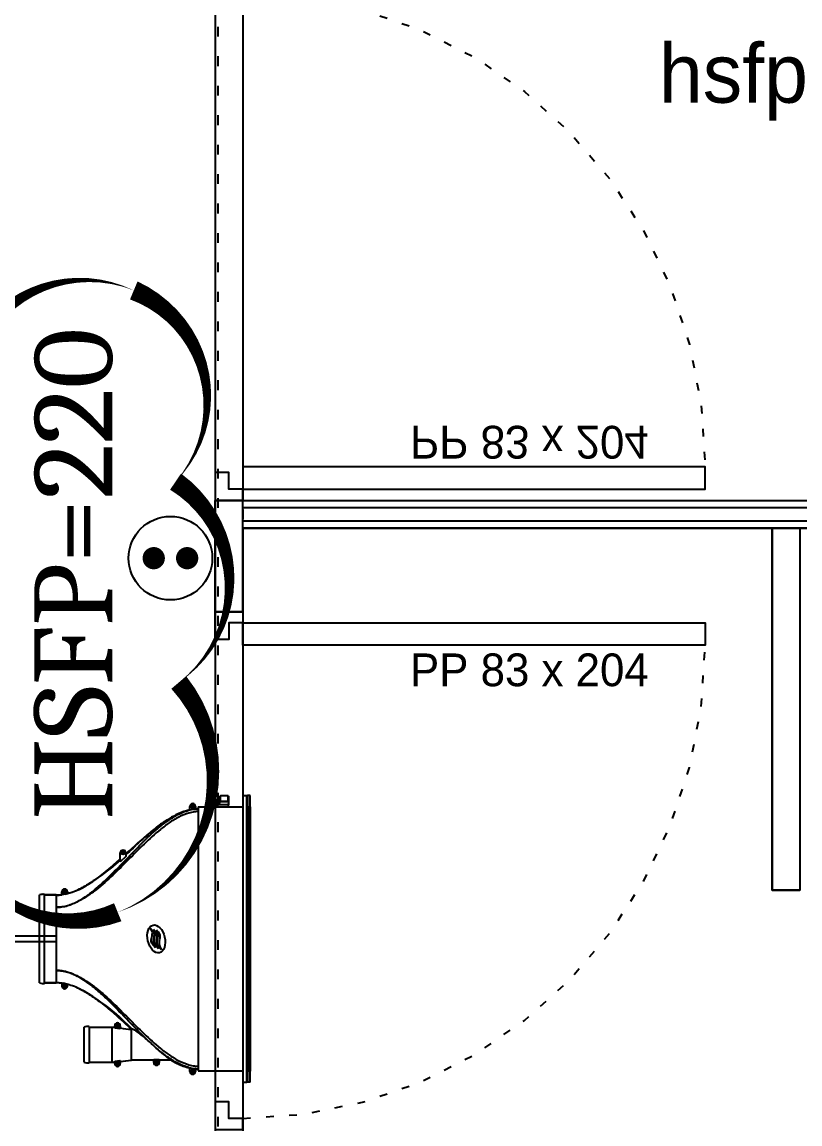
# Model space of a CAD drawing. Header units: centimetres. Extents: x 2648 to 12729, y 1890 to 6224.
# Drawn here: x 5892.3 to 6031.9, y 3929.4 to 4127.3 of the extents above; entities that cross this region are included whole.
import ezdxf

# ---------------------------------------------------------------- set-up
doc = ezdxf.new("R2010")
doc.units = ezdxf.units.CM
doc.linetypes.add('Style de ligne -18', pattern=[0.164042, 0.054681, -0.109361])
doc.linetypes.add('Style de ligne -5', pattern=[0.20828, 0.069425, -0.138855])
for name, color, linetype in [('B aménagement intérieur', 252, 'Continuous'), ('B Faux plafonds', 9, 'Continuous'), ('B Général', 252, 'Continuous'), ('C ANNOTATIONS-prestations', 252, 'Continuous'), ('D SURFACES-shab', 252, 'Continuous'), ('F REMPLISSAGE-vert clair', 252, 'Continuous'), ('F REMPLISSAGE-vert foncé', 252, 'Continuous'), ('prlm-MOD', 64, 'Continuous')]:
    doc.layers.add(name, color=color, linetype=linetype)
doc.layers.add('prlm-CHAUFF', color=4, linetype='Continuous', lineweight=25)
doc.layers.add('prlm-ELEC-CFO', color=10, linetype='Continuous', lineweight=25)
doc.styles.add('Eurostile', font='Eurosti.TTF')
doc.styles.add('prlm-mod', font='cambriaz.ttf', dxfattribs={"height": 18})

# ---------------------------------------------------------------- blocks, each defined once
blk = doc.blocks.new('xi.PC')
at = {"color": 0, "lineweight": 5}
blk.add_wipeout([(-7.5, -7.5), (7.5, -7.5), (7.5, 7.5), (-7.5, 7.5)], dxfattribs=at).dxf.layer = 'prlm-ELEC-CFO'
at = {"layer": 'prlm-ELEC-CFO', "color": 0, "linetype": 'ByBlock', "lineweight": 5, "const_width": 2}
for points in [[(-4, 0, 1), (-2, 0, 1)], [(2, 0, 1), (4, 0, 1)]]:
    blk.add_lwpolyline(points, format="xyb", close=True, dxfattribs=at)
at = {"layer": 'prlm-ELEC-CFO', "color": 0, "linetype": 'ByBlock', "lineweight": -2}
blk.add_circle((0, 0), 7.5, dxfattribs=at)
blk = doc.blocks.new('A 80.PP 80')
at = {"layer": 'B Général', "flags": 128}
blk.add_lwpolyline([(-43, 2.5), (-43, 85.5), (-39, 85.5), (-39, 2.5)], close=True, dxfattribs=at)
at = {"layer": 'B Général', "linetype": 'Style de ligne -18', "ltscale": 25.4, "flags": 128}
blk.add_lwpolyline([(46, 2.5), (45.27, 13.33), (43.1, 23.98), (39.53, 34.26), (34.61, 44), (28.44, 53.03), (21.1, 61.19), (12.74, 68.35), (3.5, 74.38), (-6.47, 79.18), (-17, 82.67), (-27.91, 84.79), (-39, 85.5)], dxfattribs=at)
at = {"layer": 'B Général', "linetype": 'Continuous', "flags": 128}
for points in [[(-45, 2.5), (-43, 2.5), (-43, 0), (-40, 0), (-40, -2.5), (-45, -2.5)], [(48, 2.5), (46, 2.5), (46, 0), (43, 0), (43, -2.5), (48, -2.5), (48, -2.5), (48, -2.5), (48, 1.79), (48, 1.79)]]:
    blk.add_lwpolyline(points, close=True, dxfattribs=at)
at = {"layer": 'C ANNOTATIONS-prestations', "insert": (-37.5, 32.5), "char_height": 5.8825, "attachment_point": 1, "rotation": 90, "line_spacing_factor": 0.894142, "style": 'Eurostile'}
blk.add_mtext('PP 83 x 204', dxfattribs=at)

msp = doc.modelspace()

# ---------------------------------------------------------------- linework, layer by layer
at = {"layer": 'B aménagement intérieur', "linetype": 'Continuous'}
for p, q in [((5931.888, 4041.389), (6146.365, 4041.389)), ((5931.888, 4036.389), (6026.888, 4036.389)), ((6026.888, 4036.389), (6026.888, 3971.389)), ((6026.888, 4036.389), (6026.888, 3971.389)), ((6031.888, 4036.389), (6026.888, 4036.389)), ((6031.888, 4036.389), (6031.888, 3971.389)), ((6031.888, 4036.389), (6031.888, 3971.389)), ((6026.888, 3971.389), (6031.888, 3971.389))]:
    msp.add_line(p, q, dxfattribs=at)
at = {"layer": 'B Faux plafonds', "linetype": 'Style de ligne -5', "ltscale": 25.4, "flags": 128}
for points in [[(6191.888, 4282.333), (5931.888, 4282.333), (5931.888, 3921.389), (5629.965, 3921.389), (5629.965, 3551.389), (6191.888, 3551.389), (6191.888, 4036.393), (6136.955, 4036.385), (6136.955, 4127.369), (6191.888, 4127.378)], [(5818.965, 4134.389), (5927.388, 4134.389), (5927.388, 3926.318), (5818.965, 3926.318)]]:
    msp.add_lwpolyline(points, close=True, dxfattribs=at)
at = {"layer": 'B Général', "linetype": 'Continuous'}
for p, q in [((5926.888, 4021.389), (5926.888, 4041.389)), ((5931.888, 4041.389), (5926.888, 4041.389)), ((5926.888, 4021.389), (5926.888, 4041.389)), ((5931.888, 4021.389), (5931.888, 4041.389)), ((5931.888, 4021.389), (5931.888, 4036.389)), ((5931.888, 4021.389), (5926.888, 4021.389))]:
    msp.add_line(p, q, dxfattribs=at)
at = {"layer": 'D SURFACES-shab', "flags": 128}
for points in [[(6136.952, 4127.425), (6191.888, 4127.378), (6191.888, 4282.389), (5931.888, 4282.389), (5931.888, 4041.365), (6136.952, 4041.413)], [(5818.965, 4016.192), (5821.888, 4016.262), (5821.888, 4134.389), (5926.888, 4134.389), (5926.888, 3926.389), (5818.965, 3926.318)], [(5931.888, 3551.389), (6191.888, 3551.389), (6191.888, 4036.389), (6031.888, 4036.389), (6031.888, 3971.389), (6026.888, 3971.389), (6026.888, 4036.389), (5931.888, 4036.389)]]:
    msp.add_lwpolyline(points, close=True, dxfattribs=at)
at = {"layer": 'F REMPLISSAGE-vert clair'}
for p, q in [((5931.888, 4040.089), (6146.365, 4040.089)), ((5931.888, 4037.689), (6146.365, 4037.689))]:
    msp.add_line(p, q, dxfattribs=at)
at = {"layer": 'F REMPLISSAGE-vert foncé', "linetype": 'Continuous'}
for p, q in [((5931.888, 4041.389), (6146.365, 4041.389)), ((5931.888, 4036.389), (6146.365, 4036.389))]:
    msp.add_line(p, q, dxfattribs=at)
at = {"layer": 'F REMPLISSAGE-vert foncé'}
for p, q in [((5931.888, 4040.089), (6146.365, 4040.089)), ((5931.888, 4037.689), (6146.365, 4037.689))]:
    msp.add_line(p, q, dxfattribs=at)
at = {"layer": 'prlm-CHAUFF', "ltscale": 50}
for p, q in [((5927.417, 3987.662), (5927.428, 3987.679)), ((5927.428, 3987.679), (5927.646, 3988.016)), ((5927.428, 3987.679), (5927.465, 3987.64)), ((5927.635, 3987.902), (5927.465, 3987.64)), ((5929.238, 3988.33), (5927.875, 3988.33)), ((5929.238, 3987.337), (5929.238, 3988.33)), ((5929.238, 3988.33), (5929.286, 3988.287)), ((5929.286, 3988.287), (5929.288, 3988.285)), ((5929.288, 3988.285), (5929.288, 3987.259)), ((5929.378, 3988.175), (5929.288, 3988.265)), ((5929.378, 3988.131), (5929.288, 3988.221)), ((5929.378, 3988.067), (5929.288, 3988.157)), ((5929.378, 3987.981), (5929.288, 3988.071)), ((5929.378, 3987.876), (5929.288, 3987.966)), ((5929.378, 3987.751), (5929.288, 3987.841)), ((5929.378, 3987.605), (5929.288, 3987.695)), ((5929.305, 3987.678), (5929.378, 3987.751)), ((5929.315, 3987.813), (5929.378, 3987.876)), ((5929.325, 3987.929), (5929.378, 3987.981)), ((5929.335, 3988.024), (5929.378, 3988.067)), ((5929.378, 3987.673), (5929.34, 3987.712)), ((5929.378, 3987.912), (5929.343, 3987.947)), ((5929.344, 3987.639), (5929.378, 3987.673)), ((5929.346, 3988.099), (5929.378, 3988.131)), ((5929.356, 3988.153), (5929.378, 3988.175)), ((5929.36, 3987.894), (5929.378, 3987.912)), ((5931.888, 3988.372), (5932.62, 3988.372)), ((5931.888, 3988.372), (5931.888, 3936.872)), ((5932.62, 3936.872), (5932.62, 3988.372)), ((5932.62, 3988.372), (5932.698, 3988.372)), ((5933.188, 3988.372), (5932.698, 3988.372)), ((5932.698, 3988.372), (5932.698, 3936.872)), ((5933.188, 3936.872), (5933.188, 3988.372)), ((5922.388, 3985.809), (5922.388, 3986.422)), ((5922.732, 3986.472), (5922.838, 3986.472)), ((5922.732, 3986.372), (5922.732, 3986.472)), ((5922.838, 3986.372), (5922.732, 3986.372)), ((5922.838, 3986.578), (5922.938, 3986.578)), ((5922.838, 3986.472), (5922.838, 3986.578)), ((5922.838, 3986.266), (5922.838, 3986.372)), ((5922.938, 3986.266), (5922.838, 3986.266)), ((5922.938, 3986.578), (5922.938, 3986.472)), ((5922.938, 3986.472), (5923.044, 3986.472)), ((5923.044, 3986.372), (5922.938, 3986.372)), ((5922.938, 3986.372), (5922.938, 3986.266)), ((5923.044, 3986.472), (5923.044, 3986.372)), ((5923.388, 3986.422), (5923.388, 3985.979)), ((5923.472, 3985.984), (5923.388, 3985.98)), ((5923.888, 3986.322), (5931.888, 3986.322)), ((5923.888, 3986.322), (5923.888, 3938.922)), ((5927.034, 3986.976), (5926.995, 3986.953)), ((5927.528, 3986.976), (5927.033, 3986.976)), ((5927.034, 3986.976), (5927.038, 3986.978)), ((5927.059, 3987.056), (5927.417, 3987.662)), ((5927.098, 3987.03), (5927.059, 3987.056)), ((5927.417, 3986.805), (5927.081, 3986.322)), ((5927.454, 3987.631), (5927.098, 3987.03)), ((5927.098, 3987.03), (5927.563, 3987.03)), ((5927.472, 3986.685), (5927.227, 3986.322)), ((5927.417, 3987.662), (5927.454, 3987.631)), ((5927.428, 3986.821), (5927.417, 3986.805)), ((5927.646, 3987.159), (5927.428, 3986.821)), ((5927.636, 3987.631), (5927.453, 3987.631)), ((5927.465, 3987.64), (5927.454, 3987.631)), ((5927.465, 3987.64), (5927.636, 3987.64)), ((5927.847, 3987.261), (5927.472, 3986.685)), ((5929.288, 3986.685), (5927.472, 3986.685)), ((5927.847, 3987.261), (5927.875, 3987.337)), ((5929.286, 3987.261), (5927.847, 3987.261)), ((5927.875, 3987.337), (5929.238, 3987.337)), ((5929.238, 3987.337), (5929.286, 3987.261)), ((5929.288, 3987.259), (5929.286, 3987.261)), ((5929.378, 3987.439), (5929.288, 3987.529)), ((5929.288, 3987.349), (5929.378, 3987.439)), ((5929.378, 3987.252), (5929.288, 3987.342)), ((5929.288, 3987.259), (5929.288, 3986.685)), ((5929.288, 3987.162), (5929.378, 3987.252)), ((5929.378, 3986.989), (5929.288, 3987.079)), ((5929.288, 3986.899), (5929.378, 3986.989)), ((5929.378, 3986.75), (5929.288, 3986.84)), ((5929.288, 3986.66), (5929.378, 3986.75)), ((5929.288, 3986.322), (5929.288, 3986.685)), ((5929.378, 3986.507), (5929.288, 3986.597)), ((5929.288, 3986.417), (5929.378, 3986.507)), ((5929.323, 3986.322), (5929.288, 3986.356)), ((5929.295, 3987.522), (5929.378, 3987.605)), ((5929.378, 3987.105), (5929.305, 3987.178)), ((5929.309, 3987.321), (5929.378, 3987.39)), ((5929.378, 3986.857), (5929.312, 3986.923)), ((5929.32, 3987.047), (5929.378, 3987.105)), ((5929.325, 3986.804), (5929.378, 3986.857)), ((5929.378, 3987.39), (5929.354, 3987.415)), ((5932.883, 3986.372), (5932.883, 3938.872)), ((5932.883, 3986.372), (5932.95, 3986.372)), ((5932.95, 3986.372), (5932.883, 3986.172)), ((5932.95, 3938.872), (5932.95, 3986.372)), ((5932.997, 3986.372), (5932.997, 3938.872)), ((5932.997, 3986.372), (5933.049, 3986.372)), ((5933.049, 3986.372), (5932.997, 3986.216)), ((5933.049, 3938.872), (5933.049, 3986.372)), ((5933.085, 3986.372), (5933.085, 3938.872)), ((5933.085, 3986.372), (5933.122, 3986.372)), ((5933.122, 3986.372), (5933.085, 3986.261)), ((5933.122, 3938.872), (5933.122, 3986.372)), ((5933.146, 3986.372), (5933.146, 3938.872)), ((5933.146, 3986.372), (5933.168, 3986.372)), ((5933.168, 3986.372), (5933.146, 3986.305)), ((5933.168, 3938.872), (5933.168, 3986.372)), ((5933.18, 3986.372), (5933.18, 3938.872)), ((5933.18, 3986.372), (5933.187, 3986.372)), ((5933.187, 3986.372), (5933.18, 3986.35)), ((5933.187, 3938.872), (5933.187, 3986.372)), ((5909.888, 3976.447), (5909.888, 3978.063)), ((5910.232, 3978.113), (5910.338, 3978.113)), ((5910.232, 3978.013), (5910.232, 3978.113)), ((5910.338, 3978.013), (5910.232, 3978.013)), ((5910.338, 3978.219), (5910.438, 3978.219)), ((5910.338, 3978.113), (5910.338, 3978.219)), ((5910.338, 3977.906), (5910.338, 3978.013)), ((5910.438, 3977.906), (5910.338, 3977.906)), ((5910.438, 3978.219), (5910.438, 3978.113)), ((5910.438, 3978.113), (5910.544, 3978.113)), ((5910.544, 3978.013), (5910.438, 3978.013)), ((5910.438, 3978.013), (5910.438, 3977.906)), ((5910.544, 3978.113), (5910.544, 3978.013)), ((5910.888, 3978.063), (5910.888, 3977.449)), ((5910.888, 3977.449), (5909.888, 3976.447)), ((5903.409, 3972.028), (5903.409, 3972.003)), ((5895.388, 3954.722), (5895.388, 3970.522)), ((5896.288, 3954.622), (5896.288, 3970.622)), ((5896.288, 3970.522), (5898.388, 3970.522)), ((5898.388, 3970.522), (5896.288, 3970.522)), ((5898.388, 3970.522), (5898.388, 3968.293)), ((5899.388, 3970.526), (5899.388, 3971.08)), ((5899.708, 3970.576), (5899.388, 3970.526)), ((5900.388, 3970.78), (5899.708, 3970.576)), ((5899.732, 3971.03), (5899.732, 3971.13)), ((5899.732, 3971.13), (5899.838, 3971.13)), ((5899.838, 3971.03), (5899.732, 3971.03)), ((5899.838, 3971.236), (5899.938, 3971.236)), ((5899.838, 3971.13), (5899.838, 3971.236)), ((5899.838, 3970.924), (5899.838, 3971.03)), ((5899.938, 3970.924), (5899.838, 3970.924)), ((5899.938, 3971.236), (5899.938, 3971.13)), ((5899.938, 3971.13), (5900.044, 3971.13)), ((5899.938, 3971.03), (5899.938, 3970.924)), ((5900.044, 3971.03), (5899.938, 3971.03)), ((5900.044, 3971.13), (5900.044, 3971.03)), ((5900.388, 3971.08), (5900.388, 3970.78)), ((5902.87, 3971.74), (5902.87, 3971.709)), ((5898.388, 3968.293), (5898.388, 3956.951)), ((5898.388, 3962.122), (5886.638, 3962.122)), ((5898.388, 3963.122), (5887.052, 3963.122)), ((5898.388, 3956.951), (5898.388, 3954.722)), ((5896.288, 3954.722), (5898.388, 3954.722)), ((5898.388, 3954.722), (5896.288, 3954.722)), ((5899.388, 3954.718), (5899.708, 3954.668)), ((5899.388, 3954.718), (5899.388, 3954.164)), ((5900.388, 3954.464), (5899.708, 3954.668)), ((5899.732, 3954.114), (5899.732, 3954.214)), ((5899.732, 3954.214), (5899.838, 3954.214)), ((5899.838, 3954.114), (5899.732, 3954.114)), ((5899.838, 3954.32), (5899.938, 3954.32)), ((5899.838, 3954.214), (5899.838, 3954.32)), ((5899.838, 3954.008), (5899.838, 3954.114)), ((5899.938, 3954.32), (5899.938, 3954.214)), ((5899.938, 3954.214), (5900.044, 3954.214)), ((5899.938, 3954.114), (5899.938, 3954.008)), ((5900.044, 3954.114), (5899.938, 3954.114)), ((5900.044, 3954.214), (5900.044, 3954.114)), ((5900.388, 3954.164), (5900.388, 3954.464)), ((5899.938, 3954.008), (5899.838, 3954.008)), ((5903.409, 3953.216), (5903.409, 3953.216)), ((5912.045, 3946.422), (5909.888, 3948.492)), ((5909.888, 3948.492), (5912.045, 3946.422)), ((5903.388, 3940.472), (5903.388, 3946.772)), ((5904.288, 3946.872), (5904.288, 3940.372)), ((5904.288, 3946.772), (5908.388, 3946.772)), ((5904.288, 3946.772), (5908.388, 3946.772)), ((5908.388, 3946.772), (5908.388, 3940.472)), ((5908.888, 3946.589), (5908.888, 3947.022)), ((5909.833, 3946.472), (5908.888, 3946.589)), ((5909.232, 3947.072), (5909.338, 3947.072)), ((5909.232, 3946.972), (5909.232, 3947.072)), ((5909.338, 3946.972), (5909.232, 3946.972)), ((5909.338, 3947.178), (5909.438, 3947.178)), ((5909.338, 3947.072), (5909.338, 3947.178)), ((5909.338, 3946.866), (5909.338, 3946.972)), ((5909.438, 3946.866), (5909.338, 3946.866)), ((5909.438, 3947.178), (5909.438, 3947.072)), ((5909.438, 3947.072), (5909.544, 3947.072)), ((5909.544, 3946.972), (5909.438, 3946.972)), ((5909.438, 3946.972), (5909.438, 3946.866)), ((5909.544, 3947.072), (5909.544, 3946.972)), ((5909.888, 3946.472), (5909.833, 3946.472)), ((5909.888, 3947.022), (5909.888, 3946.472)), ((5912.045, 3946.422), (5911.888, 3946.422)), ((5911.888, 3940.822), (5911.888, 3946.422)), ((5912.045, 3946.422), (5911.888, 3946.422)), ((5904.288, 3940.472), (5908.388, 3940.472)), ((5904.288, 3940.472), (5908.388, 3940.472)), ((5908.888, 3940.655), (5909.833, 3940.772)), ((5908.888, 3940.222), (5908.888, 3940.655)), ((5909.232, 3940.172), (5909.232, 3940.272)), ((5909.232, 3940.272), (5909.338, 3940.272)), ((5909.338, 3940.172), (5909.232, 3940.172)), ((5909.338, 3940.378), (5909.438, 3940.378)), ((5909.338, 3940.272), (5909.338, 3940.378)), ((5909.338, 3940.066), (5909.338, 3940.172)), ((5909.438, 3940.378), (5909.438, 3940.272)), ((5909.438, 3940.272), (5909.544, 3940.272)), ((5909.438, 3940.172), (5909.438, 3940.066)), ((5909.544, 3940.172), (5909.438, 3940.172)), ((5909.544, 3940.272), (5909.544, 3940.172)), ((5909.833, 3940.772), (5909.888, 3940.772)), ((5909.888, 3940.772), (5909.888, 3940.222)), ((5915.888, 3940.822), (5911.888, 3940.822)), ((5915.888, 3940.822), (5911.888, 3940.822)), ((5915.888, 3940.972), (5916.888, 3940.972)), ((5915.888, 3940.422), (5915.888, 3940.972)), ((5916.232, 3940.372), (5916.232, 3940.472)), ((5916.232, 3940.472), (5916.338, 3940.472)), ((5916.338, 3940.372), (5916.232, 3940.372)), ((5916.338, 3940.578), (5916.438, 3940.578)), ((5916.338, 3940.472), (5916.338, 3940.578)), ((5916.338, 3940.266), (5916.338, 3940.372)), ((5916.438, 3940.266), (5916.338, 3940.266)), ((5916.438, 3940.578), (5916.438, 3940.472)), ((5916.438, 3940.472), (5916.544, 3940.472)), ((5916.544, 3940.372), (5916.438, 3940.372)), ((5916.438, 3940.372), (5916.438, 3940.266)), ((5916.544, 3940.472), (5916.544, 3940.372)), ((5916.888, 3940.972), (5916.888, 3940.422)), ((5919.01, 3940.822), (5916.888, 3940.822)), ((5919.01, 3940.822), (5916.888, 3940.822)), ((5909.438, 3940.066), (5909.338, 3940.066)), ((5922.388, 3938.822), (5922.388, 3939.435)), ((5922.732, 3938.872), (5922.838, 3938.872)), ((5922.732, 3938.772), (5922.732, 3938.872)), ((5922.838, 3938.772), (5922.732, 3938.772)), ((5922.838, 3938.978), (5922.938, 3938.978)), ((5922.838, 3938.872), (5922.838, 3938.978)), ((5922.838, 3938.666), (5922.838, 3938.772)), ((5922.938, 3938.666), (5922.838, 3938.666)), ((5922.938, 3938.978), (5922.938, 3938.872)), ((5922.938, 3938.872), (5923.044, 3938.872)), ((5923.044, 3938.772), (5922.938, 3938.772)), ((5922.938, 3938.772), (5922.938, 3938.666)), ((5923.044, 3938.872), (5923.044, 3938.772)), ((5923.388, 3939.265), (5923.388, 3938.822)), ((5923.472, 3939.26), (5923.388, 3939.264)), ((5923.888, 3938.922), (5931.888, 3938.922)), ((5932.883, 3939.072), (5932.95, 3938.872)), ((5932.95, 3938.872), (5932.883, 3938.872)), ((5932.997, 3939.028), (5933.049, 3938.872)), ((5933.049, 3938.872), (5932.997, 3938.872)), ((5933.085, 3938.983), (5933.122, 3938.872)), ((5933.122, 3938.872), (5933.085, 3938.872)), ((5933.146, 3938.939), (5933.168, 3938.872)), ((5933.168, 3938.872), (5933.146, 3938.872)), ((5933.18, 3938.894), (5933.187, 3938.872)), ((5933.187, 3938.872), (5933.18, 3938.872)), ((5931.888, 3936.872), (5932.62, 3936.872)), ((5932.698, 3936.872), (5932.62, 3936.872)), ((5933.188, 3936.872), (5932.698, 3936.872))]:
    msp.add_line(p, q, dxfattribs=at)
for centre, radius in [((5922.888, 3986.422), 0.3), ((5922.888, 3986.422), 0.25), ((5910.388, 3978.063), 0.3), ((5910.388, 3978.063), 0.25), ((5899.888, 3971.08), 0.3), ((5899.888, 3971.08), 0.25), ((5899.888, 3954.164), 0.3), ((5899.888, 3954.164), 0.25), ((5909.388, 3947.022), 0.3), ((5909.388, 3947.022), 0.25), ((5909.388, 3940.222), 0.3), ((5909.388, 3940.222), 0.25), ((5916.388, 3940.422), 0.3), ((5916.388, 3940.422), 0.25), ((5922.888, 3938.822), 0.3), ((5922.888, 3938.822), 0.25)]:
    msp.add_circle(centre, radius, dxfattribs=at)
for centre, radius, start, end in [((5926.969, 3988.506), 0.836, 324.1326, 329.24253), ((5937.925, 3980.909), 12.5, 143.74938, 145.06371), ((5922.888, 3986.422), 0.5, 0, 180), ((5939.12, 3980.263), 13.847, 151.91822, 154.05151), ((5938.771, 3980.385), 13.432, 152.11504, 153.76315), ((5937.925, 3980.909), 12.5, 151.31767, 151.5903), ((5926.434, 3987.376), 0.703, 323.033, 332.93247), ((5926.778, 3987.345), 0.448, 304.67133, 315.49816), ((5910.388, 3978.063), 0.5, 0, 180), ((5883.826, 4005.756), 39.001, 300.13992, 310.61135), ((5883.825, 4005.757), 39.002, 302.5506, 310.61129), ((5901.786, 3985.133), 11.657, 309.57553, 314.02992), ((5901.562, 3985.385), 11.994, 309.6381, 313.96738), ((5896.907, 3983.727), 13.428, 282.99541, 306.08235), ((5893.721, 3989.54), 20.014, 297.2018, 298.95181), ((5896.053, 3968.636), 2, 83.25588, 109.4245), ((5896.053, 3968.636), 2, 83.25587, 109.42451), ((5898.38, 3978.29), 7.768, 270.05773, 277.45436), ((5898.378, 3978.344), 7.822, 270.07356, 277.42371), ((5898.398, 3977.734), 7.248, 269.9215, 277.83817), ((5899.888, 3971.08), 0.5, 0, 180), ((5897.563, 3981.778), 11.354, 284.41062, 297.86258), ((5896.053, 3956.608), 2, 250.5755, 276.74412), ((5896.053, 3956.608), 2, 250.57549, 276.74413), ((5898.38, 3946.954), 7.768, 82.54564, 89.94227), ((5898.378, 3946.9), 7.822, 82.57629, 89.92645), ((5898.403, 3947.554), 7.169, 83.90527, 90.11567), ((5898.403, 3947.554), 7.169, 82.09231, 83.54484), ((5899.888, 3954.164), 0.5, 180, 0), ((5897.418, 3943.107), 11.739, 62.3321, 75.44097), ((5897.563, 3943.466), 11.354, 62.13741, 75.69294), ((5893.721, 3935.704), 20.014, 61.04826, 62.79827), ((5893.721, 3935.704), 20.014, 61.04819, 62.79819), ((5883.825, 3919.487), 39.002, 49.38871, 59.85996), ((5883.826, 3919.488), 39.001, 49.38866, 59.86009), ((5901.786, 3940.111), 11.657, 45.97007, 50.42447), ((5901.562, 3939.859), 11.994, 46.03261, 50.36189), ((5904.053, 3944.886), 2, 83.25588, 109.4245), ((5904.053, 3944.886), 2, 83.25588, 109.4245), ((5909.388, 3947.022), 0.5, 0, 180), ((5891.841, 3917.879), 35.103, 45.71113, 49.52651), ((5932.662, 3960.139), 23.654, 226.40993, 234.75012), ((5904.053, 3942.358), 2, 250.5755, 276.74412), ((5904.053, 3942.358), 2, 250.5755, 276.74412), ((5909.388, 3940.222), 0.5, 180, 0), ((5916.388, 3940.422), 0.5, 180, 0), ((5925.248, 3951.209), 12.115, 253.72632, 256.38523), ((5922.888, 3938.822), 0.5, 180, 0)]:
    msp.add_arc(centre, radius, start, end, dxfattribs=at)
msp.add_ellipse((5916.34, 3962.622), major_axis=(-0.574, 2.491), ratio=0.6007751, dxfattribs=at)
for points, knots in [([(5927.679, 3988.069), (5927.677, 3988.065), (5927.673, 3988.059), (5927.666, 3988.048), (5927.661, 3988.036), (5927.656, 3988.023), (5927.651, 3988.009), (5927.646, 3987.994), (5927.642, 3987.979), (5927.639, 3987.962), (5927.636, 3987.945), (5927.633, 3987.927), (5927.631, 3987.908), (5927.629, 3987.888), (5927.627, 3987.867), (5927.626, 3987.845), (5927.626, 3987.822), (5927.625, 3987.792), (5927.626, 3987.753), (5927.628, 3987.703), (5927.632, 3987.65), (5927.637, 3987.595), (5927.644, 3987.536), (5927.652, 3987.475), (5927.662, 3987.41), (5927.673, 3987.342), (5927.682, 3987.295), (5927.686, 3987.271)], [0.03047123, 0.03047123, 0.03047123, 0.03047123, 0.05994566, 0.08976821, 0.11950158, 0.14915412, 0.17873427, 0.20825051, 0.23771143, 0.26712563, 0.2965018, 0.32584868, 0.35517504, 0.38448971, 0.41380153, 0.4431194, 0.47245222, 0.50180892, 0.55686694, 0.61186302, 0.66685622, 0.72190523, 0.77706824, 0.83240282, 0.88796581, 0.94381319, 1, 1, 1, 1]), ([(5927.875, 3988.33), (5927.846, 3988.31), (5927.824, 3988.274), (5927.796, 3988.17), (5927.788, 3988.102), (5927.788, 3987.976), (5927.79, 3987.93), (5927.797, 3987.831), (5927.803, 3987.777), (5927.824, 3987.607), (5927.846, 3987.479), (5927.875, 3987.337)], [0, 0, 0, 0, 0.25, 0.25, 0.5, 0.5, 0.625, 0.625, 0.75, 0.75, 1, 1, 1, 1]), ([(5898.388, 3968.293), (5898.56, 3968.294), (5898.732, 3968.3), (5899.074, 3968.327), (5899.244, 3968.348), (5899.753, 3968.427), (5900.088, 3968.505), (5900.745, 3968.702), (5901.066, 3968.82), (5901.696, 3969.088), (5902.005, 3969.239), (5902.903, 3969.72), (5903.466, 3970.083), (5904.55, 3970.856), (5905.071, 3971.268), (5906.591, 3972.55), (5907.551, 3973.467), (5909.432, 3975.346), (5910.352, 3976.308), (5912.196, 3978.23), (5913.121, 3979.189), (5915.019, 3981.054), (5915.991, 3981.959), (5917.533, 3983.213), (5918.061, 3983.613), (5918.886, 3984.173), (5919.167, 3984.353), (5919.742, 3984.696), (5920.037, 3984.86), (5920.937, 3985.311), (5921.553, 3985.561), (5922.514, 3985.828), (5922.84, 3985.899), (5923.409, 3985.982), (5923.648, 3986.005), (5923.888, 3986.015)], [0, 0, 0, 0, 0.015625, 0.015625, 0.03125, 0.03125, 0.0625, 0.0625, 0.09375, 0.09375, 0.125, 0.125, 0.1875, 0.1875, 0.25, 0.25, 0.375, 0.375, 0.5, 0.5, 0.625, 0.625, 0.75, 0.75, 0.8125, 0.8125, 0.84375, 0.84375, 0.875, 0.875, 0.9375, 0.9375, 0.96875, 0.96875, 0.99080463, 0.99080463, 0.99080463, 0.99080463]), ([(5922.388, 3985.812), (5922.1, 3985.746), (5921.815, 3985.666), (5921.249, 3985.481), (5920.968, 3985.376), (5920.144, 3985.033), (5919.616, 3984.767), (5918.589, 3984.183), (5918.091, 3983.865), (5917.115, 3983.192), (5916.638, 3982.836), (5915.239, 3981.734), (5914.347, 3980.955), (5912.598, 3979.356), (5911.742, 3978.536), (5910.888, 3977.714)], [0, 0, 0, 0, 0.0625, 0.0625, 0.125, 0.125, 0.25, 0.25, 0.375, 0.375, 0.5, 0.5, 0.75, 0.75, 1, 1, 1, 1]), ([(5926.932, 3986.859), (5926.931, 3986.856), (5926.927, 3986.849), (5926.923, 3986.838), (5926.918, 3986.825), (5926.914, 3986.812), (5926.91, 3986.798), (5926.907, 3986.784), (5926.905, 3986.768), (5926.903, 3986.752), (5926.901, 3986.735), (5926.9, 3986.717), (5926.899, 3986.698), (5926.899, 3986.673), (5926.899, 3986.64), (5926.902, 3986.599), (5926.906, 3986.555), (5926.911, 3986.508), (5926.919, 3986.459), (5926.928, 3986.407), (5926.937, 3986.361), (5926.942, 3986.333), (5926.944, 3986.324)], [0.10594021, 0.10594021, 0.10594021, 0.10594021, 0.13595044, 0.16948681, 0.20288603, 0.23617044, 0.26936273, 0.30248592, 0.33556328, 0.36861838, 0.40167498, 0.43475703, 0.46788866, 0.5010941, 0.56297805, 0.62469258, 0.68639421, 0.74823739, 0.81037369, 0.87295114, 0.93611354, 0.96545219, 0.96545219, 0.96545219, 0.96545219]), ([(5926.982, 3986.326), (5926.981, 3986.329), (5926.978, 3986.342), (5926.973, 3986.366), (5926.967, 3986.397), (5926.961, 3986.428), (5926.955, 3986.457), (5926.95, 3986.486), (5926.946, 3986.513), (5926.942, 3986.54), (5926.938, 3986.566), (5926.935, 3986.592), (5926.933, 3986.616), (5926.931, 3986.64), (5926.929, 3986.663), (5926.928, 3986.685), (5926.927, 3986.707), (5926.927, 3986.734), (5926.928, 3986.765), (5926.93, 3986.798), (5926.934, 3986.829), (5926.94, 3986.857), (5926.948, 3986.882), (5926.957, 3986.904), (5926.968, 3986.924), (5926.98, 3986.941), (5926.99, 3986.949), (5926.995, 3986.953)], [0.053874, 0.053874, 0.053874, 0.053874, 0.06071041, 0.09076432, 0.12064021, 0.1503557, 0.17992874, 0.20937763, 0.238721, 0.26797777, 0.29716716, 0.32630864, 0.35542192, 0.38452691, 0.4136437, 0.44279256, 0.47199386, 0.50126807, 0.55623267, 0.61100343, 0.66571537, 0.72050165, 0.7754929, 0.83081662, 0.88659665, 0.94295271, 1, 1, 1, 1]), ([(5927.033, 3986.976), (5927.031, 3986.974), (5927.026, 3986.969), (5927.019, 3986.962), (5927.012, 3986.953), (5927.006, 3986.944), (5927, 3986.934), (5926.994, 3986.923), (5926.989, 3986.911), (5926.985, 3986.898), (5926.981, 3986.885), (5926.977, 3986.871), (5926.974, 3986.856), (5926.972, 3986.84), (5926.97, 3986.823), (5926.968, 3986.806), (5926.967, 3986.788), (5926.966, 3986.769), (5926.966, 3986.744), (5926.966, 3986.71), (5926.969, 3986.668), (5926.973, 3986.623), (5926.979, 3986.575), (5926.986, 3986.524), (5926.996, 3986.469), (5927.007, 3986.412), (5927.017, 3986.364), (5927.023, 3986.334), (5927.025, 3986.325)], [0, 0, 0, 0, 0.03007729, 0.06005389, 0.0899314, 0.11971144, 0.14939564, 0.17898565, 0.20848313, 0.23788978, 0.26720728, 0.29643736, 0.32558172, 0.35464213, 0.38362033, 0.4125181, 0.44133724, 0.47007953, 0.4987468, 0.55325793, 0.60803682, 0.66309582, 0.71844711, 0.77410266, 0.83007424, 0.88637344, 0.94301163, 0.96771742, 0.96771742, 0.96771742, 0.96771742]), ([(5927.686, 3987.271), (5927.686, 3987.269), (5927.687, 3987.266), (5927.687, 3987.261), (5927.687, 3987.255), (5927.686, 3987.248), (5927.684, 3987.242), (5927.683, 3987.234), (5927.68, 3987.226), (5927.676, 3987.214), (5927.669, 3987.198), (5927.658, 3987.177), (5927.65, 3987.165), (5927.646, 3987.159)], [0, 0, 0, 0, 0.0617893, 0.1223736, 0.1824406, 0.2426966, 0.303842, 0.3665485, 0.4314399, 0.4990804, 0.6683458, 0.8326458, 1, 1, 1, 1]), ([(5923.888, 3985.515), (5923.651, 3985.504), (5923.415, 3985.48), (5922.854, 3985.394), (5922.532, 3985.321), (5921.583, 3985.048), (5920.974, 3984.794), (5920.085, 3984.338), (5919.794, 3984.175), (5919.228, 3983.832), (5918.951, 3983.653), (5918.136, 3983.096), (5917.613, 3982.699), (5916.083, 3981.46), (5915.115, 3980.57), (5913.215, 3978.743), (5912.287, 3977.807), (5910.427, 3975.938), (5909.497, 3975.005), (5907.591, 3973.193), (5906.617, 3972.313), (5905.077, 3971.09), (5904.55, 3970.698), (5903.454, 3969.966), (5902.886, 3969.624), (5901.985, 3969.172), (5901.675, 3969.031), (5901.045, 3968.781), (5900.725, 3968.671), (5900.07, 3968.489), (5899.738, 3968.417), (5899.234, 3968.343), (5899.065, 3968.324), (5898.726, 3968.299), (5898.556, 3968.294), (5898.388, 3968.293)], [0.00928076, 0.00928076, 0.00928076, 0.00928076, 0.03125, 0.03125, 0.0625, 0.0625, 0.125, 0.125, 0.15625, 0.15625, 0.1875, 0.1875, 0.25, 0.25, 0.375, 0.375, 0.5, 0.5, 0.625, 0.625, 0.75, 0.75, 0.8125, 0.8125, 0.875, 0.875, 0.90625, 0.90625, 0.9375, 0.9375, 0.96875, 0.96875, 0.984375, 0.984375, 1, 1, 1, 1]), ([(5918.342, 3984.023), (5918.179, 3983.92), (5917.686, 3983.6), (5916.871, 3983.028), (5915.902, 3982.288), (5914.931, 3981.499), (5913.85, 3980.576), (5912.666, 3979.524), (5911.646, 3978.598), (5911.053, 3978.058), (5910.889, 3977.909)], [0.16942225, 0.16942225, 0.16942225, 0.16942225, 0.19060013, 0.2339285, 0.2787061, 0.32470189, 0.37164236, 0.43517089, 0.4991397, 0.52356497, 0.52356497, 0.52356497, 0.52356497]), ([(5909.889, 3977.005), (5909.53, 3976.683), (5908.748, 3975.987), (5907.534, 3974.948), (5906.351, 3973.999), (5905.27, 3973.203), (5904.299, 3972.55), (5903.364, 3971.993), (5902.742, 3971.672), (5902.452, 3971.535)], [0.57305924, 0.57305924, 0.57305924, 0.57305924, 0.626259, 0.6884084, 0.74897183, 0.79308272, 0.83589876, 0.87731985, 0.91237468, 0.91237468, 0.91237468, 0.91237468]), ([(5916.216, 3960.997), (5915.498, 3961.72), (5915.402, 3962.095), (5915.444, 3962.484), (5915.509, 3963.096), (5915.912, 3963.742), (5915.336, 3964.477)], [0, 0, 0, 0, 0.3890747, 0.3890747, 0.3890747, 1, 1, 1, 1]), ([(5917.261, 3960.686), (5916.542, 3961.409), (5916.447, 3961.784), (5916.488, 3962.173), (5916.553, 3962.785), (5916.956, 3963.431), (5916.38, 3964.166)], [0, 0, 0, 0, 0.3890747, 0.3890747, 0.3890747, 1, 1, 1, 1]), ([(5898.388, 3956.951), (5898.558, 3956.95), (5898.728, 3956.945), (5899.067, 3956.919), (5899.236, 3956.901), (5899.74, 3956.827), (5900.072, 3956.755), (5900.726, 3956.572), (5901.047, 3956.463), (5901.676, 3956.213), (5901.986, 3956.072), (5902.887, 3955.62), (5903.455, 3955.278), (5904.551, 3954.545), (5905.077, 3954.154), (5906.618, 3952.931), (5907.592, 3952.051), (5909.497, 3950.239), (5910.428, 3949.306), (5912.287, 3947.437), (5913.216, 3946.5), (5915.115, 3944.673), (5916.084, 3943.783), (5917.614, 3942.545), (5918.136, 3942.148), (5918.951, 3941.591), (5919.228, 3941.412), (5919.794, 3941.069), (5920.085, 3940.906), (5920.974, 3940.45), (5921.583, 3940.196), (5922.532, 3939.923), (5922.854, 3939.85), (5923.415, 3939.764), (5923.651, 3939.74), (5923.888, 3939.729)], [0, 0, 0, 0, 0.015625, 0.015625, 0.03125, 0.03125, 0.0625, 0.0625, 0.09375, 0.09375, 0.125, 0.125, 0.1875, 0.1875, 0.25, 0.25, 0.375, 0.375, 0.5, 0.5, 0.625, 0.625, 0.75, 0.75, 0.8125, 0.8125, 0.84375, 0.84375, 0.875, 0.875, 0.9375, 0.9375, 0.96875, 0.96875, 0.99071887, 0.99071887, 0.99071887, 0.99071887]), ([(5914.627, 3944.582), (5913.38, 3945.777), (5912.183, 3947.028), (5909.788, 3949.523), (5908.591, 3950.772), (5906.718, 3952.554), (5906.08, 3953.132), (5904.756, 3954.234), (5904.07, 3954.757), (5902.976, 3955.466), (5902.6, 3955.69), (5901.818, 3956.101), (5901.411, 3956.288), (5900.58, 3956.601), (5900.152, 3956.729), (5899.496, 3956.86), (5899.276, 3956.894), (5898.943, 3956.928), (5898.832, 3956.937), (5898.609, 3956.948), (5898.498, 3956.95), (5898.388, 3956.951)], [0, 0, 0, 0, 0.25, 0.25, 0.5, 0.5, 0.625, 0.625, 0.75, 0.75, 0.8125, 0.8125, 0.875, 0.875, 0.9375, 0.9375, 0.96875, 0.96875, 0.984375, 0.984375, 1, 1, 1, 1]), ([(5902.429, 3953.72), (5902.766, 3953.562), (5903.477, 3953.191), (5904.534, 3952.545), (5905.621, 3951.792), (5906.704, 3950.967), (5907.784, 3950.084), (5909.075, 3948.972), (5910.427, 3947.76), (5911.456, 3946.814), (5911.892, 3946.42)], [0.15680816, 0.15680816, 0.15680816, 0.15680816, 0.23054182, 0.31498735, 0.4025619, 0.49293853, 0.58568769, 0.68035512, 0.83177458, 0.95095777, 0.95095777, 0.95095777, 0.95095777]), ([(5914.627, 3944.582), (5914.363, 3944.813), (5914.098, 3945.038), (5913.587, 3945.451), (5913.338, 3945.642), (5912.86, 3945.985), (5912.638, 3946.132), (5912.354, 3946.297), (5912.27, 3946.342), (5912.132, 3946.404), (5912.077, 3946.422), (5912.045, 3946.422)], [0, 0, 0, 0, 0.25, 0.25, 0.5, 0.5, 0.75, 0.75, 0.875, 0.875, 1, 1, 1, 1]), ([(5923.888, 3939.229), (5923.611, 3939.241), (5923.335, 3939.27), (5922.696, 3939.373), (5922.337, 3939.459), (5921.28, 3939.781), (5920.603, 3940.081), (5919.29, 3940.796), (5918.672, 3941.201), (5917.482, 3942.066), (5916.91, 3942.527), (5916.353, 3943.007)], [0.03316313, 0.03316313, 0.03316313, 0.03316313, 0.125, 0.125, 0.25, 0.25, 0.5, 0.5, 0.75, 0.75, 1, 1, 1, 1]), ([(5922.388, 3939.432), (5922.091, 3939.5), (5921.798, 3939.583), (5921.361, 3939.727), (5921.216, 3939.778), (5920.927, 3939.887), (5920.785, 3939.944), (5920.361, 3940.122), (5920.085, 3940.251), (5919.541, 3940.525), (5919.273, 3940.67), (5919.01, 3940.822)], [0, 0, 0, 0, 0.25, 0.25, 0.375, 0.375, 0.5, 0.5, 0.75, 0.75, 1, 1, 1, 1]), ([(5919.01, 3940.822), (5919.289, 3940.661), (5919.573, 3940.508), (5920.148, 3940.221), (5920.44, 3940.086), (5921.036, 3939.841), (5921.339, 3939.73), (5921.718, 3939.611), (5921.788, 3939.59), (5921.858, 3939.57)], [0, 0, 0, 0, 0.25, 0.25, 0.5, 0.5, 0.75, 0.75, 0.80624293, 0.80624293, 0.80624293, 0.80624293])]:
    msp.add_open_spline(points, degree=3, knots=knots, dxfattribs=at)
for points in [[(5923.388, 3985.979), (5923.051, 3985.943), (5922.718, 3985.886), (5922.388, 3985.809)], [(5915.336, 3964.477), (5916.272, 3963.653), (5915.866, 3963.003), (5915.8, 3962.388)], [(5915.955, 3962.328), (5916.02, 3962.94), (5916.423, 3963.587), (5915.847, 3964.321)], [(5915.847, 3964.321), (5916.783, 3963.497), (5916.377, 3962.847), (5916.311, 3962.232)], [(5916.38, 3964.166), (5917.317, 3963.342), (5916.91, 3962.692), (5916.845, 3962.077)], [(5915.8, 3962.388), (5915.759, 3961.995), (5915.856, 3961.616), (5916.216, 3960.997)], [(5916.727, 3960.841), (5916.009, 3961.564), (5915.914, 3961.939), (5915.955, 3962.328)], [(5916.311, 3962.232), (5916.27, 3961.84), (5916.367, 3961.461), (5916.727, 3960.841)], [(5916.845, 3962.077), (5916.803, 3961.684), (5916.901, 3961.305), (5917.261, 3960.686)], [(5908.388, 3946.772), (5908.555, 3946.772), (5908.721, 3946.765), (5908.888, 3946.753)], [(5908.388, 3946.772), (5908.555, 3946.772), (5908.722, 3946.765), (5908.888, 3946.753)], [(5909.888, 3946.634), (5910.555, 3946.536), (5911.221, 3946.422), (5911.888, 3946.422)], [(5909.888, 3946.634), (5910.555, 3946.536), (5911.221, 3946.422), (5911.888, 3946.422)], [(5908.388, 3940.472), (5908.555, 3940.472), (5908.721, 3940.479), (5908.888, 3940.491)], [(5908.388, 3940.472), (5908.555, 3940.472), (5908.722, 3940.479), (5908.888, 3940.491)], [(5909.888, 3940.61), (5910.555, 3940.708), (5911.221, 3940.822), (5911.888, 3940.822)], [(5909.888, 3940.61), (5910.555, 3940.708), (5911.221, 3940.822), (5911.888, 3940.822)], [(5922.388, 3939.435), (5922.718, 3939.358), (5923.051, 3939.301), (5923.388, 3939.265)]]:
    msp.add_open_spline(points, degree=3, dxfattribs=at)

# ---------------------------------------------------------------- block references
at = {"layer": 'B aménagement intérieur', "xscale": -1, "rotation": 270}
msp.add_blockref('A 80.PP 80', (5929.388, 4086.389), dxfattribs=at)
at = {"layer": 'B aménagement intérieur', "rotation": 270}
msp.add_blockref('A 80.PP 80', (5929.388, 3976.389), dxfattribs=at)

# ---------------------------------------------------------------- texts
at = {"layer": 'C ANNOTATIONS-prestations', "insert": (6006.566, 4109.601), "char_height": 10.5885, "width": 74.86707, "attachment_point": 7, "line_spacing_factor": 0.894142, "style": 'Eurostile'}
msp.add_mtext('hsfp  250', dxfattribs=at)
at = {"layer": 'prlm-MOD', "insert": (5908.585, 4072.324), "char_height": 14, "width": 1.3263, "attachment_point": 9, "rotation": 90, "style": 'prlm-mod'}
msp.add_mtext('HSFP=220', dxfattribs=at)

# ---------------------------------------------------------------- next in the draw order: block references
at = {"layer": 'prlm-ELEC-CFO'}
msp.add_blockref('xi.PC', (5918.888, 4031), dxfattribs=at)

# ---------------------------------------------------------------- next in the draw order: linework, layer by layer
at = {"layer": 'prlm-MOD'}
msp.add_lwpolyline([(5920.386, 4008.675, 0, 3.5, 0.5205671), (5919.809, 4044.749, 0, 3.5, 0.5205671), (5919.809, 4044.749, 0, 3.5, 0.5205671), (5912.309, 4079.091, 0, 3.5, 0.5205671), (5912.309, 4079.091, 0, 3.5, 0.5205671), (5881.73, 4060.621, 0, 3.5, 0.5205671), (5881.73, 4060.621, 0, 3.5, 0.5205671), (5879.71, 4025.413, 0, 3.5, 0.5205671), (5879.71, 4025.413, 0, 3.5, 0.5205671), (5879.999, 3986.454, 0, 3.5, 0.5205671), (5879.999, 3986.454, 0, 3.5, 0.5205671), (5909.424, 3967.407, 0, 3.5, 0.5205671), (5909.424, 3967.407, 0, 3.5, 0.5205671)], format="xyseb", close=True, dxfattribs=at)

doc.saveas('drawing.dxf')
